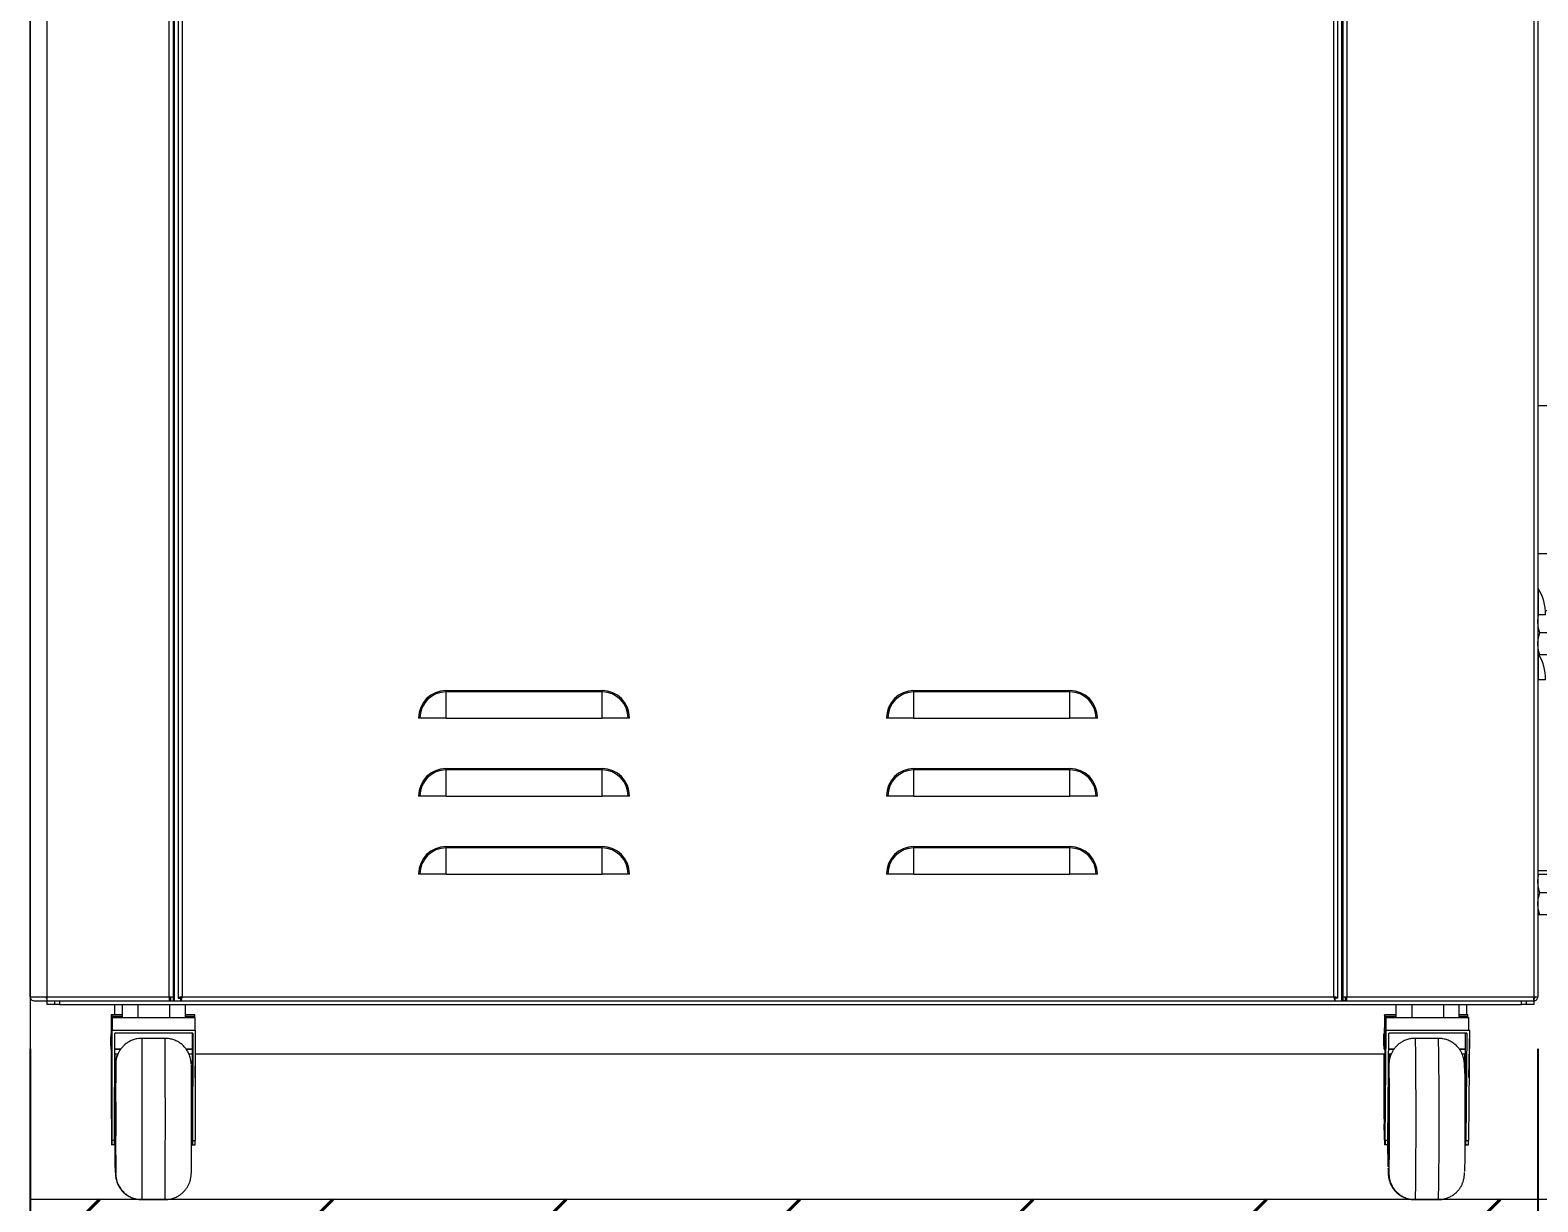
# Model space of a CAD drawing. Header units: millimetres. Extents: x 0 to 5860, y 0 to 4120.
# Drawn here: x 3616 to 4196, y 1397 to 1847 of the extents above; entities that cross this region are included whole.
import ezdxf

# ---------------------------------------------------------------- set-up
doc = ezdxf.new("R2010")
doc.units = ezdxf.units.MM
doc.layers.get('0').update_dxf_attribs({"lineweight": 15})
for name, color, linetype, lineweight in [('D', 3, 'Continuous', 13), ('P', 2, 'Continuous', 40), ('S', 4, 'Continuous', 15)]:
    doc.layers.add(name, color=color, linetype=linetype, lineweight=lineweight)
doc.styles.add('STU25', font='isocp2.shx')
doc.dimstyles.new('STU25', dxfattribs={"dimscale": 20, "dimtxt": 2.5, "dimasz": 2, "dimexe": 0.6, "dimexo": 1, "dimgap": 1, "dimtad": 1, "dimdsep": 46, "dimtxsty": 'STU25', "dimcen": 2, "dimazin": 2, "dimtfac": 1, "dimtmove": 0, "dimatfit": 3, "dimfxl": 0, "dimtolj": 1, "dimtzin": 0, "dimarcsym": 0})

# ---------------------------------------------------------------- blocks, each defined once
blk = doc.blocks.new('*D18')
at = {"layer": 'D', "color": 0, "lineweight": -2}
for p, q in [((4195.82, 1455.4), (4195.82, 1115.2)), ((4395.82, 1455.4), (4395.82, 1115.2)), ((4235.82, 1127.2), (4355.82, 1127.2)), ((4395.82, 1127.2), (4675.86, 1127.2))]:
    blk.add_line(p, q, dxfattribs=at)
at = {"layer": 'D', "color": 0}
for points in [[(4235.82, 1133.87), (4235.82, 1120.54), (4195.82, 1127.2)], [(4355.82, 1133.87), (4355.82, 1120.54), (4395.82, 1127.2)]]:
    blk.add_solid(points, dxfattribs=at)
at = {"layer": 'Defpoints', "color": 0}
for p in [(4195.82, 1475.4), (4395.82, 1475.4), (4395.82, 1127.2)]:
    blk.add_point(p, dxfattribs=at)
at = {"layer": 'D', "color": 0, "insert": (4555.84, 1172.21), "char_height": 50, "attachment_point": 5, "style": 'STU25'}
blk.add_mtext('\\A1;Min.200', dxfattribs=at)
blk = doc.blocks.new('dadq')
at = {"color": 7, "linetype": 'Continuous', "lineweight": 15}
for p, q in [((4201.83, 1632.44), (4201.83, 1622.38)), ((4201.83, 1622.38), (4201.68, 1622.38)), ((4204.68, 1622.38), (4201.83, 1622.38)), ((4206.93, 1623.88), (4204.63, 1623.88)), ((4210.68, 1623.88), (4207.68, 1623.88)), ((4207.68, 1619.63), (4207.68, 1623.88)), ((4207.68, 1611.13), (4207.68, 1619.63)), ((4210.68, 1606.88), (4210.68, 1623.88)), ((4214.68, 1622.88), (4210.68, 1623.88)), ((4214.68, 1606.88), (4214.68, 1623.88)), ((4215.68, 1623.88), (4214.68, 1623.88)), ((4215.68, 1606.88), (4215.68, 1623.88)), ((4219.68, 1622.88), (4215.68, 1623.88)), ((4219.68, 1606.88), (4219.68, 1623.88)), ((4220.68, 1623.88), (4219.68, 1623.88)), ((4220.68, 1606.88), (4220.68, 1623.88)), ((4224.68, 1622.88), (4220.68, 1623.88)), ((4224.68, 1606.88), (4224.68, 1623.88)), ((4225.68, 1623.88), (4224.68, 1623.88)), ((4225.68, 1606.88), (4225.68, 1623.88)), ((4228.93, 1623.07), (4225.68, 1623.88)), ((4229.68, 1622.1), (4229.68, 1608.66)), ((4206.93, 1615.38), (4202.44, 1615.38)), ((4201.83, 1607.44), (4201.83, 1597.38)), ((4206.93, 1606.88), (4202.44, 1606.88)), ((4207.68, 1606.88), (4207.68, 1611.13)), ((4207.68, 1606.88), (4210.68, 1606.88)), ((4210.68, 1606.88), (4214.68, 1607.88)), ((4214.68, 1606.88), (4215.68, 1606.88)), ((4215.68, 1606.88), (4219.68, 1607.88)), ((4219.68, 1606.88), (4220.68, 1606.88)), ((4220.68, 1606.88), (4224.68, 1607.88)), ((4224.68, 1606.88), (4225.68, 1606.88)), ((4225.68, 1606.88), (4228.93, 1607.69)), ((4201.83, 1597.38), (4201.68, 1597.38)), ((4204.68, 1597.38), (4201.83, 1597.38))]:
    blk.add_line(p, q, dxfattribs=at)
at = {"color": 8, "linetype": 'Continuous', "lineweight": 15}
blk.add_line((4228.93, 1607.69), (4228.93, 1623.07), dxfattribs=at)
at = {"color": 7, "linetype": 'Continuous', "lineweight": 15}
for centre, radius, start, end in [((4202.68, 1632.96), 1, 180, 211.78871), ((4185.68, 1622.43), 19, 359.84078, 31.78871), ((4228.68, 1622.1), 1, 0, 75.96376), ((4202.68, 1607.96), 1, 180, 211.78871), ((4185.68, 1597.43), 19, 359.84078, 31.78871), ((4228.68, 1608.66), 1, 284.03624, 0)]:
    blk.add_arc(centre, radius, start, end, dxfattribs=at)
for points, knots in [([(4201.68, 1619.63), (4201.69, 1619.73), (4201.69, 1620.49), (4201.77, 1621.42), (4202, 1622.22), (4202.04, 1622.38)], [0, 0, 0, 0, 0.109021, 0.825649, 1, 1, 1, 1]), ([(4202.44, 1615.38), (4202.23, 1616.07), (4201.8, 1617.46), (4201.72, 1618.9), (4201.68, 1619.63)], [0, 0, 0, 0, 0.495459, 1, 1, 1, 1]), ([(4206.93, 1623.88), (4207.14, 1623.19), (4207.57, 1621.8), (4207.64, 1620.35), (4207.68, 1619.63)], [0, 0, 0, 0, 0.495459, 1, 1, 1, 1]), ([(4207.68, 1623.88), (4207.67, 1623.88), (4207.63, 1623.88), (4207.22, 1623.88), (4206.93, 1623.88)], [0, 0, 0, 0, 0.268641, 1, 1, 1, 1]), ([(4207.68, 1619.63), (4207.68, 1619.53), (4207.68, 1618.76), (4207.51, 1617.33), (4207.12, 1616.03), (4206.93, 1615.38)], [0, 0, 0, 0, 0.070086, 0.530783, 1, 1, 1, 1]), ([(4201.68, 1611.13), (4201.69, 1611.23), (4201.69, 1611.99), (4201.86, 1613.43), (4202.25, 1614.73), (4202.44, 1615.38)], [0, 0, 0, 0, 0.070085, 0.530781, 1, 1, 1, 1]), ([(4206.93, 1615.38), (4207.14, 1614.69), (4207.57, 1613.3), (4207.64, 1611.85), (4207.68, 1611.13)], [0, 0, 0, 0, 0.495459, 1, 1, 1, 1]), ([(4202.44, 1606.88), (4202.23, 1607.57), (4201.8, 1608.96), (4201.72, 1610.4), (4201.68, 1611.13)], [0, 0, 0, 0, 0.49546, 1, 1, 1, 1]), ([(4207.68, 1611.13), (4207.68, 1611.03), (4207.68, 1610.26), (4207.51, 1608.83), (4207.12, 1607.53), (4206.93, 1606.88)], [0, 0, 0, 0, 0.0700859, 0.5307833, 1, 1, 1, 1]), ([(4206.93, 1606.88), (4207.22, 1606.88), (4207.63, 1606.88), (4207.67, 1606.88), (4207.68, 1606.88)], [0, 0, 0, 0, 0.731359, 1, 1, 1, 1])]:
    blk.add_open_spline(points, degree=3, knots=knots, dxfattribs=at)
blk = doc.blocks.new('adaw')
at = {"color": 7, "linetype": 'Continuous', "lineweight": 15}
for p, q in [((4291.14, 1564.16), (4285.9, 1564.16)), ((4286.05, 1562.66), (4285.9, 1562.66)), ((4291.57, 1562.66), (4286.05, 1562.66)), ((4291.9, 1559.91), (4291.9, 1564.16)), ((4294.9, 1564.16), (4291.9, 1564.16)), ((4294.9, 1547.16), (4294.9, 1564.16)), ((4298.9, 1563.16), (4294.9, 1564.16)), ((4298.9, 1547.16), (4298.9, 1564.16)), ((4299.9, 1564.16), (4298.9, 1564.16)), ((4299.9, 1547.16), (4299.9, 1564.16)), ((4303.9, 1563.16), (4299.9, 1564.16)), ((4303.9, 1547.16), (4303.9, 1564.16)), ((4304.9, 1564.16), (4303.9, 1564.16)), ((4304.9, 1547.16), (4304.9, 1564.16)), ((4308.9, 1563.16), (4304.9, 1564.16)), ((4308.9, 1547.16), (4308.9, 1564.16)), ((4309.9, 1564.16), (4308.9, 1564.16)), ((4309.9, 1547.16), (4309.9, 1564.16)), ((4313.14, 1563.35), (4309.9, 1564.16)), ((4313.9, 1562.38), (4313.9, 1548.94)), ((4291.14, 1555.66), (4286.66, 1555.66)), ((4291.9, 1551.41), (4291.9, 1559.91)), ((4291.9, 1547.16), (4291.9, 1551.41)), ((4291.14, 1547.16), (4285.9, 1547.16)), ((4291.9, 1547.16), (4294.9, 1547.16)), ((4294.9, 1547.16), (4298.9, 1548.16)), ((4298.9, 1547.16), (4299.9, 1547.16)), ((4299.9, 1547.16), (4303.9, 1548.16)), ((4303.9, 1547.16), (4304.9, 1547.16)), ((4304.9, 1547.16), (4308.9, 1548.16)), ((4308.9, 1547.16), (4309.9, 1547.16)), ((4309.9, 1547.16), (4313.14, 1547.97))]:
    blk.add_line(p, q, dxfattribs=at)
at = {"color": 8, "linetype": 'Continuous', "lineweight": 15}
blk.add_line((4313.14, 1547.97), (4313.14, 1563.35), dxfattribs=at)
at = {"color": 7, "linetype": 'Continuous', "lineweight": 15}
for centre, start, end in [((4312.9, 1562.38), 0, 75.96376), ((4312.9, 1548.94), 284.03624, 0), ((4286.9, 1548.24), 180, 211.78871)]:
    blk.add_arc(centre, 1, start, end, dxfattribs=at)
for points, knots in [([(4285.9, 1559.91), (4285.9, 1560.01), (4285.91, 1560.77), (4285.99, 1561.7), (4286.21, 1562.5), (4286.26, 1562.66)], [0, 0, 0, 0, 0.109021, 0.825649, 1, 1, 1, 1]), ([(4291.9, 1564.16), (4291.89, 1564.16), (4291.85, 1564.16), (4291.44, 1564.16), (4291.14, 1564.16)], [0, 0, 0, 0, 0.268641, 1, 1, 1, 1]), ([(4291.14, 1564.16), (4291.35, 1563.47), (4291.78, 1562.08), (4291.86, 1560.64), (4291.9, 1559.91)], [0, 0, 0, 0, 0.495459, 1, 1, 1, 1]), ([(4286.66, 1555.66), (4286.45, 1556.35), (4286.02, 1557.74), (4285.94, 1559.18), (4285.9, 1559.91)], [0, 0, 0, 0, 0.495459, 1, 1, 1, 1]), ([(4285.9, 1551.41), (4285.9, 1551.51), (4285.91, 1552.27), (4286.07, 1553.71), (4286.46, 1555.01), (4286.66, 1555.66)], [0, 0, 0, 0, 0.070085, 0.530781, 1, 1, 1, 1]), ([(4291.9, 1559.91), (4291.9, 1559.81), (4291.89, 1559.05), (4291.73, 1557.61), (4291.34, 1556.31), (4291.14, 1555.66)], [0, 0, 0, 0, 0.070086, 0.530783, 1, 1, 1, 1]), ([(4291.14, 1555.66), (4291.35, 1554.97), (4291.78, 1553.58), (4291.86, 1552.14), (4291.9, 1551.41)], [0, 0, 0, 0, 0.495459, 1, 1, 1, 1]), ([(4286.66, 1547.16), (4286.45, 1547.85), (4286.02, 1549.24), (4285.94, 1550.68), (4285.9, 1551.41)], [0, 0, 0, 0, 0.49546, 1, 1, 1, 1]), ([(4291.9, 1551.41), (4291.9, 1551.31), (4291.89, 1550.55), (4291.73, 1549.11), (4291.34, 1547.81), (4291.14, 1547.16)], [0, 0, 0, 0, 0.0700859, 0.5307833, 1, 1, 1, 1]), ([(4291.14, 1547.16), (4291.44, 1547.16), (4291.85, 1547.16), (4291.89, 1547.16), (4291.9, 1547.16)], [0, 0, 0, 0, 0.731359, 1, 1, 1, 1])]:
    blk.add_open_spline(points, degree=3, knots=knots, dxfattribs=at)
blk = doc.blocks.new('*D26')
at = {"layer": 'D', "color": 0, "lineweight": -2}
for p, q in [((3615.82, 1455.4), (3615.82, 1115.2)), ((4195.82, 1455.4), (4195.82, 1115.2)), ((4155.82, 1127.2), (3655.82, 1127.2))]:
    blk.add_line(p, q, dxfattribs=at)
at = {"layer": 'D', "color": 0}
for points in [[(3655.82, 1133.87), (3655.82, 1120.54), (3615.82, 1127.2)], [(4155.82, 1133.87), (4155.82, 1120.54), (4195.82, 1127.2)]]:
    blk.add_solid(points, dxfattribs=at)
at = {"layer": 'Defpoints', "color": 0}
for p in [(3615.82, 1475.4), (4195.82, 1475.4), (3615.82, 1127.2)]:
    blk.add_point(p, dxfattribs=at)
at = {"layer": 'D', "color": 0, "insert": (3905.82, 1172.2), "char_height": 50, "attachment_point": 5, "style": 'STU25'}
blk.add_mtext('\\A1;580', dxfattribs=at)

msp = doc.modelspace()

# ---------------------------------------------------------------- hatches: boundary and pattern name
at = {"layer": 'P'}
h = msp.add_hatch(dxfattribs=at)
h.set_pattern_fill('ANSI31', color=256, scale=20, style=0)
h.paths.add_polyline_path([(4445.82, 3081.904), (3615.82, 3081.904), (3615.82, 3031.904), (4395.82, 3031.904), (4395.82, 1397.404), (3615.82, 1397.404), (3615.82, 1347.404), (4445.82, 1347.404)])

# ---------------------------------------------------------------- linework, layer by layer
at = {"color": 7, "linetype": 'Continuous', "lineweight": 15}
for p, q in [((3615.82, 1475.404), (3615.82, 2256.404)), ((3622.32, 1475.404), (3622.32, 2256.404)), ((3669.32, 1475.404), (3669.32, 2256.404)), ((3670.82, 2256.404), (3670.82, 1475.404)), ((3672.82, 2256.897), (3672.82, 1474.911)), ((3674.32, 2256.404), (3674.32, 1475.404)), ((4117.32, 1475.404), (4117.32, 2256.404)), ((4118.82, 1474.911), (4118.82, 2256.897)), ((4120.82, 2256.404), (4120.82, 1475.404)), ((4122.32, 2256.404), (4122.32, 1475.404)), ((4194.32, 2256.404), (4194.32, 1475.404)), ((4195.82, 2256.404), (4195.82, 1475.404)), ((3671.32, 1473.904), (3671.32, 2242.904)), ((4120.32, 2242.904), (4120.32, 1473.904)), ((4195.82, 1702.904), (4199.52, 1702.904)), ((4195.82, 1645.904), (4199.52, 1645.904)), ((3775.82, 1593.197), (3835.82, 1593.197)), ((3775.82, 1592.67), (3775.82, 1593.197)), ((3835.82, 1592.67), (3775.82, 1592.67)), ((3775.82, 1582.608), (3775.82, 1592.67)), ((3835.82, 1592.67), (3835.82, 1593.197)), ((3835.82, 1582.61), (3835.82, 1592.67)), ((3955.82, 1593.197), (4015.82, 1593.197)), ((3955.82, 1592.67), (3955.82, 1593.197)), ((4015.82, 1592.67), (3955.82, 1592.67)), ((3955.82, 1582.608), (3955.82, 1592.67)), ((4015.82, 1592.67), (4015.82, 1593.197)), ((4015.82, 1582.61), (4015.82, 1592.67)), ((3765.761, 1582.611), (3765.235, 1582.611)), ((3775.82, 1582.611), (3765.761, 1582.611)), ((3775.82, 1582.608), (3835.82, 1582.608)), ((3845.879, 1582.611), (3835.82, 1582.611)), ((3846.406, 1582.611), (3845.879, 1582.611)), ((3945.761, 1582.611), (3945.235, 1582.611)), ((3955.82, 1582.611), (3945.761, 1582.611)), ((3955.82, 1582.608), (4015.82, 1582.608)), ((4025.879, 1582.611), (4015.82, 1582.611)), ((4026.406, 1582.611), (4025.879, 1582.611)), ((3775.82, 1563.197), (3835.82, 1563.197)), ((3775.82, 1562.67), (3775.82, 1563.197)), ((3835.82, 1562.67), (3775.82, 1562.67)), ((3775.82, 1552.608), (3775.82, 1562.67)), ((3835.82, 1562.67), (3835.82, 1563.197)), ((3835.82, 1552.61), (3835.82, 1562.67)), ((3955.82, 1563.197), (4015.82, 1563.197)), ((3955.82, 1562.67), (3955.82, 1563.197)), ((4015.82, 1562.67), (3955.82, 1562.67)), ((3955.82, 1552.608), (3955.82, 1562.67)), ((4015.82, 1562.67), (4015.82, 1563.197)), ((4015.82, 1552.61), (4015.82, 1562.67)), ((3765.761, 1552.611), (3765.235, 1552.611)), ((3775.82, 1552.611), (3765.761, 1552.611)), ((3775.82, 1552.608), (3835.82, 1552.608)), ((3845.879, 1552.611), (3835.82, 1552.611)), ((3846.406, 1552.611), (3845.879, 1552.611)), ((3945.761, 1552.611), (3945.235, 1552.611)), ((3955.82, 1552.611), (3945.761, 1552.611)), ((3955.82, 1552.608), (4015.82, 1552.608)), ((4025.879, 1552.611), (4015.82, 1552.611)), ((4026.406, 1552.611), (4025.879, 1552.611)), ((3775.82, 1533.197), (3835.82, 1533.197)), ((3775.82, 1532.67), (3775.82, 1533.197)), ((3835.82, 1532.67), (3775.82, 1532.67)), ((3775.82, 1522.608), (3775.82, 1532.67)), ((3835.82, 1532.67), (3835.82, 1533.197)), ((3835.82, 1522.61), (3835.82, 1532.67)), ((3955.82, 1533.197), (4015.82, 1533.197)), ((3955.82, 1532.67), (3955.82, 1533.197)), ((4015.82, 1532.67), (3955.82, 1532.67)), ((3955.82, 1522.608), (3955.82, 1532.67)), ((4015.82, 1532.67), (4015.82, 1533.197)), ((4015.82, 1522.61), (4015.82, 1532.67)), ((3765.761, 1522.611), (3765.235, 1522.611)), ((3775.82, 1522.611), (3765.761, 1522.611)), ((3775.82, 1522.608), (3835.82, 1522.608)), ((3845.879, 1522.611), (3835.82, 1522.611)), ((3846.406, 1522.611), (3845.879, 1522.611)), ((3945.761, 1522.611), (3945.235, 1522.611)), ((3955.82, 1522.611), (3945.761, 1522.611)), ((3955.82, 1522.608), (4015.82, 1522.608)), ((4025.879, 1522.611), (4015.82, 1522.611)), ((4026.406, 1522.611), (4025.879, 1522.611)), ((3615.82, 1475.404), (3622.32, 1475.404)), ((3617.32, 1473.904), (3669.32, 1473.904)), ((3622.32, 1475.404), (3669.32, 1475.404)), ((3622.32, 1473.904), (3622.32, 1474.904)), ((3622.32, 1473.904), (3622.327, 1473.904)), ((3622.32, 1472.404), (3622.32, 1473.904)), ((3625.156, 1473.904), (3625.156, 1472.404)), ((3627.156, 1473.904), (4189.485, 1473.904)), ((3627.156, 1473.904), (3627.156, 1472.404)), ((3669.32, 1475.404), (3670.82, 1475.404)), ((3669.32, 1475.404), (3669.32, 1473.904)), ((3669.82, 1475.404), (3669.82, 1473.904)), ((3669.82, 1473.904), (3670.82, 1473.904)), ((3670.82, 1475.404), (3670.82, 1473.904)), ((3672.82, 1474.911), (3673.82, 1474.911)), ((3673.827, 1473.904), (3673.827, 1474.904)), ((3673.827, 1473.904), (4117.813, 1473.904)), ((3674.32, 1475.404), (4117.32, 1475.404)), ((4117.813, 1473.904), (4117.813, 1474.904)), ((4118.82, 1474.911), (4117.82, 1474.911)), ((4120.82, 1475.404), (4122.32, 1475.404)), ((4120.82, 1475.404), (4120.82, 1473.904)), ((4121.82, 1473.904), (4120.82, 1473.904)), ((4121.82, 1473.904), (4121.82, 1475.404)), ((4122.32, 1475.404), (4194.32, 1475.404)), ((4122.32, 1473.904), (4122.32, 1475.404)), ((4122.32, 1473.904), (4194.313, 1473.904)), ((4189.485, 1472.404), (4189.485, 1473.904)), ((4191.485, 1472.404), (4191.485, 1473.904)), ((4194.313, 1473.904), (4194.32, 1473.904)), ((4194.32, 1475.404), (4195.82, 1475.404)), ((4194.534, 1474.957), (4194.32, 1474.911)), ((4194.32, 1473.904), (4194.32, 1474.904)), ((4194.32, 1473.904), (4194.32, 1472.404)), ((3625.156, 1472.404), (3622.32, 1472.404)), ((3627.156, 1472.404), (3625.156, 1472.404)), ((3627.156, 1472.404), (4189.485, 1472.404)), ((3647.035, 1468.397), (3646.934, 1461.181)), ((3647.209, 1468.487), (3647.037, 1468.487)), ((3647.208, 1468.397), (3647.155, 1458.689)), ((3651.196, 1468.487), (3647.209, 1468.487)), ((3647.213, 1467.206), (3647.212, 1467.937)), ((3647.32, 1467.404), (3647.32, 1462.404)), ((3647.32, 1467.404), (3679.32, 1467.404)), ((3648.32, 1472.404), (3648.32, 1468.487)), ((3651.196, 1472.404), (3651.196, 1467.404)), ((3657.283, 1472.404), (3657.283, 1467.404)), ((3669.407, 1472.404), (3669.407, 1467.404)), ((3675.445, 1472.404), (3675.445, 1467.404)), ((3679.209, 1468.487), (3675.445, 1468.487)), ((3679.212, 1467.404), (3679.212, 1467.937)), ((3679.32, 1462.404), (3679.32, 1467.404)), ((4136.884, 1468.397), (4136.676, 1458.689)), ((4141.196, 1468.487), (4136.888, 1468.487)), ((4136.901, 1467.206), (4136.897, 1467.937)), ((4137.32, 1467.404), (4169.32, 1467.404)), ((4137.32, 1467.404), (4137.32, 1462.404)), ((4141.196, 1472.404), (4141.196, 1467.404)), ((4147.355, 1472.404), (4147.355, 1467.404)), ((4159.479, 1472.404), (4159.479, 1467.404)), ((4165.444, 1472.404), (4165.444, 1467.404)), ((4168.887, 1468.487), (4165.444, 1468.487)), ((4168.32, 1472.404), (4168.32, 1468.487)), ((4168.899, 1467.404), (4168.896, 1467.937)), ((4169.32, 1462.404), (4169.32, 1467.404)), ((4191.485, 1472.404), (4189.485, 1472.404)), ((4194.32, 1472.404), (4191.485, 1472.404)), ((3647.155, 1455.366), (3647.211, 1465.631)), ((3647.229, 1462.404), (3647.229, 1428.404)), ((3647.32, 1462.404), (3647.229, 1462.404)), ((3647.271, 1420.111), (3647.358, 1462.404)), ((3647.358, 1462.404), (3647.32, 1462.404)), ((3663.358, 1462.404), (3647.358, 1462.404)), ((3679.358, 1462.404), (3663.358, 1462.404)), ((3679.358, 1462.404), (3679.271, 1420.111)), ((4136.676, 1455.366), (4136.896, 1465.631)), ((4136.963, 1462.404), (4136.963, 1428.404)), ((4137.321, 1462.404), (4136.963, 1462.404)), ((4137.128, 1420.111), (4137.468, 1462.404)), ((4137.468, 1462.404), (4137.321, 1462.404)), ((4153.468, 1462.404), (4137.468, 1462.404)), ((4169.467, 1462.404), (4153.468, 1462.404)), ((4169.467, 1462.404), (4169.126, 1420.111)), ((4169.322, 1444.367), (4169.594, 1462.404)), ((4169.594, 1462.404), (4169.467, 1462.404)), ((3646.784, 1457.654), (3646.789, 1456.854)), ((3646.804, 1461.045), (3646.785, 1459.243)), ((3646.794, 1456.579), (3647.114, 1456.579)), ((3647.119, 1461.181), (3646.807, 1461.181)), ((3646.851, 1456.579), (3646.895, 1455.3)), ((3647.11, 1457.654), (3647.112, 1456.854)), ((3647.118, 1461.045), (3647.111, 1459.243)), ((3647.114, 1456.579), (3647.136, 1456.579)), ((3647.115, 1456.657), (3647.12, 1457.632)), ((3647.169, 1461.181), (3647.119, 1461.181)), ((3647.154, 1458.623), (3647.119, 1461.166)), ((3647.121, 1457.696), (3647.154, 1455.3)), ((3648.271, 1420.111), (3648.356, 1461.404)), ((3678.356, 1461.404), (3648.356, 1461.404)), ((3667.752, 1459.404), (3658.752, 1459.404)), ((3678.229, 1434.904), (3678.229, 1461.404)), ((3678.356, 1461.404), (3678.271, 1420.111)), ((4136.502, 1457.654), (4136.509, 1456.854)), ((4136.532, 1461.045), (4136.503, 1459.243)), ((4136.516, 1456.579), (4136.604, 1456.579)), ((4136.519, 1456.657), (4136.541, 1457.632)), ((4136.73, 1461.181), (4136.536, 1461.181)), ((4136.671, 1458.623), (4136.538, 1461.166)), ((4136.546, 1457.696), (4136.671, 1455.3)), ((4138.127, 1420.111), (4138.46, 1461.404)), ((4168.459, 1461.404), (4138.46, 1461.404)), ((4157.555, 1459.404), (4148.555, 1459.404)), ((4167.962, 1434.904), (4167.962, 1461.404)), ((4168.459, 1461.404), (4168.126, 1420.111)), ((3646.896, 1455.285), (3647.154, 1455.285)), ((3647.087, 1428.404), (3647.087, 1455.285)), ((3647.154, 1455.285), (3647.229, 1455.285)), ((3648.369, 1453.404), (3648.32, 1444.053)), ((3648.34, 1453.404), (3649.591, 1453.404)), ((3648.343, 1455.285), (3650.676, 1455.285)), ((3675.824, 1455.285), (3678.229, 1455.285)), ((3676.889, 1453.404), (3678.229, 1453.404)), ((3678.086, 1453.404), (3678.086, 1434.904)), ((3679.32, 1444.202), (3679.369, 1453.404)), ((3679.339, 1453.404), (4136.963, 1453.404)), ((4136.653, 1428.404), (4136.653, 1453.404)), ((4136.673, 1455.285), (4136.963, 1455.285)), ((4138.396, 1453.404), (4139.391, 1453.404)), ((4138.411, 1455.285), (4140.478, 1455.285)), ((4138.463, 1453.404), (4138.425, 1450.938)), ((4165.624, 1455.285), (4167.962, 1455.285)), ((4166.703, 1453.404), (4167.962, 1453.404)), ((4167.648, 1453.404), (4167.648, 1446.752)), ((3648.752, 1434.904), (3648.301, 1434.904)), ((3678.252, 1434.904), (3677.799, 1434.904)), ((4138.555, 1434.904), (4138.247, 1434.904)), ((4168.054, 1434.904), (4167.738, 1434.904)), ((3648.274, 1421.904), (3648.752, 1421.904)), ((3677.799, 1421.904), (3678.252, 1421.904)), ((4138.142, 1421.904), (4138.555, 1421.904)), ((4167.738, 1421.904), (4168.054, 1421.904)), ((3647.252, 1418.404), (3647.147, 1418.404)), ((3647.252, 1418.404), (3647.262, 1418.404)), ((3648.262, 1418.404), (3647.262, 1418.404)), ((3648.271, 1420.111), (3647.271, 1420.111)), ((3678.147, 1418.404), (3678.252, 1418.404)), ((3678.262, 1418.404), (3678.252, 1418.404)), ((3678.262, 1418.404), (3679.262, 1418.404)), ((3678.271, 1420.111), (3679.271, 1420.111)), ((4137.055, 1418.404), (4136.826, 1418.404)), ((4137.056, 1418.404), (4137.093, 1418.404)), ((4138.093, 1418.404), (4137.093, 1418.404)), ((4138.127, 1420.111), (4137.128, 1420.111)), ((4167.822, 1418.404), (4168.053, 1418.404)), ((4168.092, 1418.404), (4168.055, 1418.404)), ((4168.092, 1418.404), (4169.092, 1418.404)), ((4168.126, 1420.111), (4169.126, 1420.111)), ((3658.647, 1397.404), (3658.752, 1397.404)), ((3658.752, 1397.404), (3667.752, 1397.404)), ((4148.323, 1397.404), (4148.555, 1397.404)), ((4148.555, 1397.404), (4157.555, 1397.404))]:
    msp.add_line(p, q, dxfattribs=at)
at = {"color": 8, "linetype": 'Continuous', "lineweight": 15}
for p, q in [((3669.32, 1474.404), (3669.82, 1474.404)), ((4121.82, 1474.404), (4122.32, 1474.404)), ((3647.208, 1468.397), (3647.035, 1468.397)), ((3647.212, 1467.937), (3651.196, 1467.937)), ((3675.445, 1467.937), (3679.212, 1467.937)), ((4136.897, 1467.937), (4141.196, 1467.937)), ((4165.444, 1467.937), (4168.896, 1467.937)), ((3647.211, 1465.631), (3647.32, 1465.631)), ((3647.213, 1467.206), (3647.32, 1467.206)), ((4136.896, 1465.631), (4137.32, 1465.631)), ((4136.901, 1467.206), (4137.32, 1467.206)), ((3647.11, 1457.654), (3646.784, 1457.654)), ((3647.111, 1459.243), (3646.785, 1459.243)), ((3647.112, 1456.854), (3646.789, 1456.854)), ((3647.118, 1461.045), (3646.804, 1461.045)), ((3647.115, 1456.657), (3647.135, 1456.657)), ((3647.119, 1461.166), (3647.169, 1461.166)), ((3647.12, 1457.632), (3647.122, 1457.632)), ((3647.154, 1458.623), (3647.154, 1458.623)), ((4136.519, 1456.657), (4136.6, 1456.657)), ((4136.538, 1461.166), (4136.729, 1461.166)), ((4136.541, 1457.632), (4136.549, 1457.632)), ((4136.671, 1458.623), (4136.674, 1458.623)), ((3647.154, 1455.3), (3646.895, 1455.3)), ((3647.155, 1455.366), (3647.229, 1455.366)), ((3648.344, 1455.366), (3650.729, 1455.366)), ((3675.758, 1455.366), (3678.229, 1455.366)), ((4136.676, 1455.366), (4136.963, 1455.366)), ((4138.411, 1455.366), (4140.531, 1455.366)), ((4165.559, 1455.366), (4167.962, 1455.366)), ((3647.229, 1428.404), (3647.087, 1428.404)), ((4136.963, 1428.404), (4136.653, 1428.404))]:
    msp.add_line(p, q, dxfattribs=at)
at = {"color": 7, "linetype": 'Continuous', "lineweight": 15, "flags": 128}
for points in [[(3647.212, 1467.937), (3647.211, 1468.1), (3647.211, 1468.24), (3647.211, 1468.351), (3647.21, 1468.431), (3647.21, 1468.476), (3647.209, 1468.486), (3647.209, 1468.459), (3647.208, 1468.397)], [(4136.897, 1467.937), (4136.896, 1468.1), (4136.895, 1468.24), (4136.893, 1468.351), (4136.892, 1468.431), (4136.89, 1468.476), (4136.888, 1468.486), (4136.886, 1468.459), (4136.884, 1468.397)], [(3647.112, 1456.854), (3647.112, 1456.762), (3647.113, 1456.688), (3647.113, 1456.632), (3647.113, 1456.595), (3647.114, 1456.58), (3647.114, 1456.585), (3647.114, 1456.611), (3647.115, 1456.657)], [(3647.119, 1461.166), (3647.119, 1461.178), (3647.119, 1461.181), (3647.119, 1461.177), (3647.119, 1461.166), (3647.118, 1461.147), (3647.118, 1461.12), (3647.118, 1461.086), (3647.118, 1461.045)], [(3647.12, 1457.632), (3647.12, 1457.658), (3647.12, 1457.678), (3647.121, 1457.694), (3647.121, 1457.705), (3647.121, 1457.71), (3647.121, 1457.71), (3647.121, 1457.706), (3647.121, 1457.696)], [(3647.155, 1458.689), (3647.155, 1458.663), (3647.155, 1458.642), (3647.154, 1458.626), (3647.154, 1458.615), (3647.154, 1458.609), (3647.154, 1458.609), (3647.154, 1458.614), (3647.154, 1458.623)], [(4136.509, 1456.854), (4136.51, 1456.762), (4136.512, 1456.688), (4136.513, 1456.632), (4136.514, 1456.595), (4136.515, 1456.58), (4136.517, 1456.585), (4136.518, 1456.611), (4136.519, 1456.657)], [(4136.538, 1461.166), (4136.537, 1461.178), (4136.536, 1461.181), (4136.536, 1461.177), (4136.535, 1461.166), (4136.534, 1461.147), (4136.533, 1461.12), (4136.533, 1461.086), (4136.532, 1461.045)], [(4136.541, 1457.632), (4136.541, 1457.658), (4136.542, 1457.678), (4136.542, 1457.694), (4136.543, 1457.705), (4136.544, 1457.71), (4136.544, 1457.71), (4136.545, 1457.706), (4136.546, 1457.696)], [(4136.676, 1458.689), (4136.676, 1458.663), (4136.675, 1458.642), (4136.674, 1458.626), (4136.674, 1458.615), (4136.673, 1458.609), (4136.672, 1458.609), (4136.672, 1458.614), (4136.671, 1458.623)], [(3647.154, 1455.3), (3647.154, 1455.29), (3647.154, 1455.286), (3647.154, 1455.286), (3647.154, 1455.292), (3647.154, 1455.303), (3647.155, 1455.319), (3647.155, 1455.34), (3647.155, 1455.366)], [(4136.671, 1455.3), (4136.672, 1455.29), (4136.672, 1455.286), (4136.673, 1455.286), (4136.674, 1455.292), (4136.674, 1455.303), (4136.675, 1455.319), (4136.676, 1455.34), (4136.676, 1455.366)], [(3648.526, 1434.904), (3648.53, 1436.44), (3648.537, 1438.904), (3648.546, 1441.188), (3648.557, 1443.253), (3648.57, 1445.064), (3648.583, 1446.59), (3648.598, 1447.805), (3648.614, 1448.688), (3648.615, 1448.743)], [(3648.746, 1449.226), (3648.746, 1449.224), (3648.739, 1448.688), (3648.733, 1447.805), (3648.727, 1446.59), (3648.722, 1445.064), (3648.717, 1443.253), (3648.713, 1441.188), (3648.709, 1438.904), (3648.706, 1436.44), (3648.705, 1434.904)], [(3648.802, 1428.404), (3648.801, 1431.145), (3648.8, 1433.839), (3648.798, 1436.44), (3648.795, 1438.904), (3648.792, 1441.188), (3648.787, 1443.253), (3648.782, 1445.064), (3648.777, 1446.59), (3648.771, 1447.805), (3648.765, 1448.688), (3648.759, 1449.224), (3648.755, 1449.369)], [(3677.758, 1449.252), (3677.759, 1449.224), (3677.765, 1448.688), (3677.771, 1447.805), (3677.777, 1446.59), (3677.782, 1445.064), (3677.787, 1443.253), (3677.791, 1441.188), (3677.795, 1438.904), (3677.798, 1436.44), (3677.8, 1433.839), (3677.801, 1431.145), (3677.802, 1428.404)], [(4138.477, 1447.617), (4138.459, 1446.59), (4138.438, 1445.064), (4138.419, 1443.253), (4138.402, 1441.188), (4138.388, 1438.904), (4138.377, 1436.44), (4138.372, 1434.904)], [(4138.749, 1428.404), (4138.747, 1431.145), (4138.742, 1433.839), (4138.734, 1436.44), (4138.723, 1438.904), (4138.709, 1441.188), (4138.692, 1443.253), (4138.673, 1445.064), (4138.652, 1446.59), (4138.629, 1447.805), (4138.605, 1448.688), (4138.59, 1449.07)], [(4167.63, 1447.737), (4167.651, 1446.59), (4167.672, 1445.064), (4167.691, 1443.253), (4167.707, 1441.188), (4167.721, 1438.904), (4167.733, 1436.44), (4167.741, 1433.839), (4167.746, 1431.145), (4167.747, 1428.404)], [(3648.752, 1434.904), (3648.755, 1434.805), (3648.758, 1434.372), (3648.761, 1433.618), (3648.764, 1432.582), (3648.766, 1431.321), (3648.767, 1429.903), (3648.768, 1428.404)], [(3678.252, 1434.904), (3678.253, 1434.893), (3678.257, 1434.631), (3678.26, 1434.033), (3678.263, 1433.132), (3678.265, 1431.976), (3678.267, 1430.627), (3678.267, 1429.158), (3678.267, 1427.649), (3678.267, 1426.181), (3678.265, 1424.832), (3678.263, 1423.676), (3678.26, 1422.775), (3678.257, 1422.177), (3678.253, 1421.915), (3678.252, 1421.904)], [(3647.229, 1428.404), (3647.229, 1426.445), (3647.23, 1424.562), (3647.233, 1422.828), (3647.236, 1421.31), (3647.239, 1420.067), (3647.243, 1419.147), (3647.248, 1418.585), (3647.252, 1418.404)], [(3648.768, 1428.404), (3648.767, 1426.905), (3648.766, 1425.487), (3648.764, 1424.226), (3648.761, 1423.19), (3648.758, 1422.435), (3648.755, 1422.003), (3648.752, 1421.904)], [(3648.755, 1407.427), (3648.759, 1407.583), (3648.765, 1408.119), (3648.771, 1409.002), (3648.777, 1410.217), (3648.782, 1411.743), (3648.787, 1413.555), (3648.792, 1415.62), (3648.795, 1417.904), (3648.798, 1420.367), (3648.8, 1422.969), (3648.801, 1425.663), (3648.802, 1428.404)], [(3677.802, 1428.404), (3677.801, 1425.663), (3677.8, 1422.969), (3677.798, 1420.367), (3677.795, 1417.904), (3677.791, 1415.62), (3677.787, 1413.555), (3677.782, 1411.743), (3677.777, 1410.217), (3677.771, 1409.002), (3677.765, 1408.119), (3677.759, 1407.583), (3677.759, 1407.581)], [(4138.599, 1407.95), (4138.605, 1408.119), (4138.629, 1409.002), (4138.652, 1410.217), (4138.673, 1411.743), (4138.692, 1413.555), (4138.709, 1415.62), (4138.723, 1417.904), (4138.734, 1420.367), (4138.742, 1422.969), (4138.747, 1425.663), (4138.749, 1428.404)], [(4167.747, 1428.404), (4167.746, 1425.663), (4167.741, 1422.969), (4167.733, 1420.367), (4167.721, 1417.904), (4167.707, 1415.62), (4167.691, 1413.555), (4167.672, 1411.743), (4167.651, 1410.217), (4167.628, 1409.002), (4167.606, 1408.166)], [(3648.62, 1407.876), (3648.614, 1408.119), (3648.598, 1409.002), (3648.583, 1410.217), (3648.57, 1411.743), (3648.557, 1413.555), (3648.546, 1415.62), (3648.537, 1417.904), (3648.53, 1420.367), (3648.526, 1421.904)], [(3648.705, 1421.904), (3648.706, 1420.367), (3648.709, 1417.904), (3648.713, 1415.62), (3648.717, 1413.555), (3648.722, 1411.743), (3648.727, 1410.217), (3648.733, 1409.002), (3648.739, 1408.119), (3648.746, 1407.583), (3648.749, 1407.444)], [(4138.372, 1421.904), (4138.377, 1420.367), (4138.388, 1417.904), (4138.402, 1415.62), (4138.419, 1413.555), (4138.438, 1411.743), (4138.459, 1410.217), (4138.481, 1409.002), (4138.499, 1408.325)]]:
    msp.add_lwpolyline(points, dxfattribs=at)
at = {"color": 8, "linetype": 'Continuous', "lineweight": 15, "flags": 128}
for points in [[(3658.752, 1459.404), (3658.758, 1459.305), (3658.766, 1458.867), (3658.773, 1458.084), (3658.781, 1456.965), (3658.788, 1455.521), (3658.794, 1453.771), (3658.8, 1451.734), (3658.806, 1449.431), (3658.811, 1446.891), (3658.815, 1444.141), (3658.819, 1441.213), (3658.822, 1438.14), (3658.824, 1434.957), (3658.825, 1431.699), (3658.825, 1428.404)], [(3667.825, 1428.404), (3667.825, 1431.699), (3667.824, 1434.957), (3667.822, 1438.14), (3667.819, 1441.213), (3667.815, 1444.141), (3667.811, 1446.891), (3667.806, 1449.431), (3667.8, 1451.734), (3667.794, 1453.771), (3667.788, 1455.521), (3667.781, 1456.965), (3667.773, 1458.084), (3667.766, 1458.867), (3667.758, 1459.305), (3667.752, 1459.404)], [(4148.555, 1459.404), (4148.578, 1459.305), (4148.608, 1458.867), (4148.637, 1458.084), (4148.666, 1456.965), (4148.693, 1455.521), (4148.719, 1453.771), (4148.743, 1451.734), (4148.765, 1449.431), (4148.784, 1446.891), (4148.801, 1444.141), (4148.815, 1441.213), (4148.826, 1438.14), (4148.834, 1434.957), (4148.839, 1431.699), (4148.84, 1428.404)], [(4157.84, 1428.404), (4157.838, 1431.699), (4157.833, 1434.957), (4157.825, 1438.14), (4157.814, 1441.213), (4157.8, 1444.141), (4157.784, 1446.891), (4157.764, 1449.431), (4157.742, 1451.734), (4157.719, 1453.771), (4157.693, 1455.521), (4157.665, 1456.965), (4157.637, 1458.084), (4157.607, 1458.867), (4157.577, 1459.305), (4157.555, 1459.404)], [(3648.755, 1449.369), (3648.752, 1449.404), (3648.746, 1449.226)], [(4138.59, 1449.07), (4138.581, 1449.224), (4138.555, 1449.404), (4138.53, 1449.224), (4138.505, 1448.688), (4138.481, 1447.805), (4138.477, 1447.617)], [(3658.825, 1428.404), (3658.825, 1425.109), (3658.824, 1421.851), (3658.822, 1418.667), (3658.819, 1415.594), (3658.815, 1412.666), (3658.811, 1409.916), (3658.806, 1407.376), (3658.8, 1405.074), (3658.794, 1403.036), (3658.788, 1401.286), (3658.781, 1399.843), (3658.773, 1398.724), (3658.766, 1397.941), (3658.758, 1397.503), (3658.752, 1397.404)], [(3667.752, 1397.404), (3667.758, 1397.503), (3667.766, 1397.941), (3667.773, 1398.724), (3667.781, 1399.843), (3667.788, 1401.286), (3667.794, 1403.036), (3667.8, 1405.074), (3667.806, 1407.376), (3667.811, 1409.916), (3667.815, 1412.666), (3667.819, 1415.594), (3667.822, 1418.667), (3667.824, 1421.851), (3667.825, 1425.109), (3667.825, 1428.404)], [(4148.84, 1428.404), (4148.839, 1425.109), (4148.834, 1421.851), (4148.826, 1418.667), (4148.815, 1415.594), (4148.801, 1412.666), (4148.784, 1409.916), (4148.765, 1407.376), (4148.743, 1405.074), (4148.719, 1403.036), (4148.693, 1401.286), (4148.666, 1399.843), (4148.637, 1398.724), (4148.608, 1397.941), (4148.578, 1397.503), (4148.555, 1397.404)], [(4157.555, 1397.404), (4157.577, 1397.503), (4157.607, 1397.941), (4157.637, 1398.724), (4157.665, 1399.843), (4157.693, 1401.286), (4157.719, 1403.036), (4157.742, 1405.074), (4157.764, 1407.376), (4157.784, 1409.916), (4157.8, 1412.666), (4157.814, 1415.594), (4157.825, 1418.667), (4157.833, 1421.851), (4157.838, 1425.109), (4157.84, 1428.404)], [(3648.749, 1407.444), (3648.752, 1407.404), (3648.755, 1407.427)], [(4138.499, 1408.325), (4138.505, 1408.119), (4138.53, 1407.583), (4138.555, 1407.404), (4138.581, 1407.583), (4138.599, 1407.95)]]:
    msp.add_lwpolyline(points, dxfattribs=at)
at = {"color": 7, "linetype": 'Continuous', "lineweight": 15}
for centre, radius, start, end in [((3775.82, 1582.611), 10.586, 90, 180), ((3775.82, 1582.611), 10.059, 90, 180), ((3835.82, 1582.611), 10.586, 360, 90), ((3835.82, 1582.611), 10.059, 360, 90), ((3955.82, 1582.611), 10.586, 90, 180), ((3955.82, 1582.611), 10.059, 90, 180), ((4015.82, 1582.611), 10.586, 360, 90), ((4015.82, 1582.611), 10.059, 360, 90), ((3775.82, 1552.611), 10.586, 90, 180), ((3775.82, 1552.611), 10.059, 90, 180), ((3835.82, 1552.611), 10.586, 360, 90), ((3835.82, 1552.611), 10.059, 360, 90), ((3955.82, 1552.611), 10.586, 90, 180), ((3955.82, 1552.611), 10.059, 90, 180), ((4015.82, 1552.611), 10.586, 360, 90), ((4015.82, 1552.611), 10.059, 360, 90), ((3775.82, 1522.611), 10.586, 90, 180), ((3775.82, 1522.611), 10.059, 90, 180), ((3835.82, 1522.611), 10.586, 360, 90), ((3835.82, 1522.611), 10.059, 360, 90), ((3955.82, 1522.611), 10.586, 90, 180), ((3955.82, 1522.611), 10.059, 90, 180), ((4015.82, 1522.611), 10.586, 360, 90), ((4015.82, 1522.611), 10.059, 360, 90), ((3647.769, 1468.42), 0.735, 174.81546, 181.828841), ((3636.246, 1468.035), 42.965, 359.86863, 0.601982), ((4157.866, 1468.035), 11.03, 359.488543, 2.345759), ((3331.336, 1466.665), 315.877, 359.81256, 0.098105), ((4055.864, 1466.665), 81.039, 359.269374, 0.382402), ((3770.845, 1458.361), 124.063, 179.592749, 180.32665), ((3652.595, 1456.804), 5.805, 179.506671, 182.221724), ((3649.196, 1461.06), 2.392, 177.094204, 180.349356), ((3963.623, 1458.361), 316.514, 179.840372, 180.128035), ((4217.7, 1458.361), 81.201, 179.377777, 180.499075), ((3646.957, 1455.297), 0.0623, 176.953756, 190.940712), ((3941.776, 1429.843), 196.845, 359.581207, 1.473334), ((3911.514, 1428.404), 256.623, 358.548598, 1.451402), ((4055.906, 1425.882), 408.827, 179.646598, 181.048097), ((4279.591, 1425.883), 142.96, 178.989587, 182.998732), ((4404.577, 1425.882), 267.626, 179.460163, 181.601225), ((3995.617, 1426.47), 143.011, 358.170486, 0.774974), ((3778.01, 1421.471), 99.911, 179.752053, 181.759351), ((3978.78, 1421.708), 300.546, 179.962617, 180.629826), ((4245.146, 1421.708), 77.162, 179.854785, 182.454268), ((3532.67, 1419.854), 114.601, 359.275155, 0.128492), ((3533.67, 1419.854), 114.601, 359.275155, 0.128492), ((3563.67, 1419.854), 114.601, 359.275155, 0.128492), ((3564.67, 1419.854), 114.601, 359.275155, 0.128492), ((4107.698, 1419.854), 29.431, 357.17592, 0.499791), ((4550.931, 1421.289), 412.934, 180.400295, 181.575345), ((4108.698, 1419.854), 29.431, 357.17592, 0.499791), ((4177.028, 1419.711), 9.299, 179.026661, 188.079641), ((4138.696, 1419.854), 29.431, 357.17592, 0.499791), ((4139.696, 1419.854), 29.431, 357.17592, 0.499791)]:
    msp.add_arc(centre, radius, start, end, dxfattribs=at)
for points in [[(3615.82, 1475.404), (3615.843, 1475.207), (3615.888, 1474.814), (3616.235, 1474.318), (3616.731, 1473.971), (3617.124, 1473.926), (3617.32, 1473.904)], [(3621.82, 1475.404), (3621.828, 1475.338), (3621.843, 1475.207), (3621.958, 1475.042), (3622.124, 1474.926), (3622.255, 1474.911), (3622.32, 1474.904)], [(3622.327, 1473.904), (3622.327, 1473.926), (3622.326, 1473.971), (3622.324, 1474.318), (3622.322, 1474.814), (3622.321, 1475.207), (3622.32, 1475.404)], [(3674.32, 1475.404), (3674.124, 1475.363), (3673.731, 1475.281), (3673.235, 1475.157), (3672.888, 1475.034), (3672.843, 1474.952), (3672.82, 1474.911)], [(3674.32, 1475.404), (3674.255, 1475.363), (3674.124, 1475.281), (3673.958, 1475.157), (3673.843, 1475.034), (3673.828, 1474.952), (3673.82, 1474.911)], [(3673.827, 1473.904), (3673.868, 1473.926), (3673.951, 1473.971), (3674.074, 1474.318), (3674.197, 1474.814), (3674.279, 1475.207), (3674.32, 1475.404)], [(3673.827, 1474.904), (3673.868, 1474.911), (3673.951, 1474.926), (3674.074, 1475.042), (3674.197, 1475.207), (3674.279, 1475.338), (3674.32, 1475.404)], [(4117.32, 1475.404), (4117.361, 1475.207), (4117.444, 1474.814), (4117.567, 1474.318), (4117.69, 1473.971), (4117.772, 1473.926), (4117.813, 1473.904)], [(4117.32, 1475.404), (4117.361, 1475.338), (4117.444, 1475.207), (4117.567, 1475.042), (4117.69, 1474.926), (4117.772, 1474.911), (4117.813, 1474.904)], [(4118.82, 1474.911), (4118.798, 1474.952), (4118.753, 1475.034), (4118.406, 1475.157), (4117.91, 1475.281), (4117.517, 1475.363), (4117.32, 1475.404)], [(4117.82, 1474.911), (4117.813, 1474.952), (4117.798, 1475.034), (4117.682, 1475.157), (4117.517, 1475.281), (4117.386, 1475.363), (4117.32, 1475.404)], [(4194.32, 1475.404), (4194.32, 1475.207), (4194.319, 1474.814), (4194.317, 1474.318), (4194.315, 1473.971), (4194.314, 1473.926), (4194.313, 1473.904)], [(4194.32, 1473.904), (4194.517, 1473.926), (4194.91, 1473.971), (4195.406, 1474.318), (4195.753, 1474.814), (4195.798, 1475.207), (4195.82, 1475.404)], [(4194.32, 1474.904), (4194.386, 1474.911), (4194.517, 1474.926), (4194.682, 1475.042), (4194.798, 1475.207), (4194.813, 1475.338), (4194.82, 1475.404)]]:
    msp.add_open_spline(points, degree=3, dxfattribs=at)
for points, knots in [([(3658.745, 1459.398), (3658.175, 1459.372), (3657.046, 1459.32), (3655.437, 1458.882), (3653.981, 1458.238), (3652.714, 1457.419), (3651.64, 1456.479), (3650.761, 1455.463), (3650.07, 1454.414), (3649.553, 1453.378), (3649.194, 1452.397), (3648.968, 1451.524), (3648.846, 1450.819), (3648.79, 1450.307), (3648.768, 1449.999), (3648.758, 1449.801), (3648.752, 1449.627), (3648.749, 1449.513), (3648.748, 1449.431), (3648.748, 1449.405)], [0, 0, 0, 0, 0.09885, 0.195895, 0.2876663, 0.3746743, 0.4570813, 0.5348053, 0.6075471, 0.6747763, 0.7356685, 0.7888835, 0.8316429, 0.8610383, 0.8826067, 0.9012559, 0.9285337, 0.9776182, 1, 1, 1, 1]), ([(3677.756, 1449.456), (3677.755, 1449.505), (3677.753, 1449.594), (3677.748, 1449.763), (3677.735, 1450.024), (3677.701, 1450.465), (3677.609, 1451.16), (3677.36, 1452.3), (3676.841, 1453.691), (3676.031, 1455.079), (3675.082, 1456.26), (3673.963, 1457.295), (3672.623, 1458.187), (3671.117, 1458.875), (3669.498, 1459.277), (3668.35, 1459.45), (3667.765, 1459.399), (3667.739, 1459.397)], [0, 0, 0, 0, 0.0452823, 0.0832753, 0.1098886, 0.1356426, 0.1753081, 0.2349153, 0.3417615, 0.4347895, 0.5166484, 0.6073594, 0.701905, 0.7987058, 0.8967454, 0.9954014, 1, 1, 1, 1]), ([(4148.548, 1459.397), (4147.982, 1459.371), (4146.857, 1459.322), (4145.251, 1458.886), (4143.793, 1458.244), (4142.524, 1457.425), (4141.449, 1456.486), (4140.569, 1455.47), (4139.877, 1454.424), (4139.362, 1453.395), (4139.01, 1452.443), (4138.792, 1451.627), (4138.67, 1450.98), (4138.604, 1450.492), (4138.567, 1450.114), (4138.542, 1449.76), (4138.518, 1449.276), (4138.498, 1448.694), (4138.485, 1448.061), (4138.479, 1447.804)], [0, 0, 0, 0, 0.07613264, 0.15144954, 0.22267609, 0.29021199, 0.35418577, 0.41453335, 0.47100651, 0.52310603, 0.56981066, 0.6091046, 0.64031319, 0.66816987, 0.69912958, 0.73854139, 0.79854759, 0.91827183, 1, 1, 1, 1]), ([(4167.627, 1447.96), (4167.627, 1447.967), (4167.619, 1448.393), (4167.599, 1449.022), (4167.579, 1449.616), (4167.535, 1450.194), (4167.491, 1450.618), (4167.405, 1451.193), (4167.24, 1451.957), (4166.948, 1452.898), (4166.476, 1453.982), (4165.802, 1455.117), (4164.901, 1456.244), (4163.775, 1457.288), (4162.437, 1458.181), (4160.932, 1458.871), (4159.314, 1459.275), (4158.161, 1459.449), (4157.572, 1459.399), (4157.542, 1459.396)], [0, 0, 0, 0, 0.0022811, 0.1256288, 0.2597892, 0.2982312, 0.330472, 0.3611292, 0.3969288, 0.4440216, 0.4978133, 0.5590358, 0.6241417, 0.6945315, 0.7679481, 0.843113, 0.9192413, 0.99585, 1, 1, 1, 1]), ([(3649.494, 1453.404), (3649.395, 1453.176), (3649.169, 1452.657), (3648.944, 1451.871), (3648.789, 1451.14), (3648.711, 1450.589), (3648.673, 1450.205), (3648.652, 1449.908), (3648.637, 1449.616), (3648.627, 1449.341), (3648.621, 1449.076), (3648.619, 1448.953)], [0, 0, 0, 0, 0.0983251, 0.2242787, 0.3253319, 0.4025075, 0.4730468, 0.5507291, 0.6634598, 0.8447562, 1, 1, 1, 1]), ([(4139.164, 1453.404), (4139.067, 1453.183), (4138.85, 1452.688), (4138.634, 1451.951), (4138.478, 1451.275), (4138.403, 1450.836), (4138.38, 1450.653), (4138.373, 1450.599)], [0, 0, 0, 0, 0.2081208, 0.4670547, 0.6900901, 0.9097468, 1, 1, 1, 1]), ([(4138.161, 1409.48), (4138.174, 1409.106), (4138.203, 1408.273), (4138.251, 1407.417), (4138.309, 1406.696), (4138.389, 1406.043), (4138.516, 1405.342), (4138.719, 1404.535), (4139.064, 1403.552), (4139.601, 1402.446), (4140.357, 1401.298), (4141.339, 1400.19), (4142.546, 1399.188), (4143.948, 1398.359), (4145.499, 1397.77), (4146.978, 1397.435), (4147.93, 1397.441), (4148.322, 1397.444)], [0, 0, 0, 0, 0.1024936, 0.2282943, 0.3089772, 0.3615888, 0.3981703, 0.4368589, 0.4840442, 0.5394772, 0.5992961, 0.6640773, 0.7326695, 0.8036174, 0.8759169, 0.9489459, 1, 1, 1, 1]), ([(3648.624, 1407.589), (3648.628, 1407.464), (3648.635, 1407.232), (3648.65, 1406.912), (3648.682, 1406.474), (3648.751, 1405.908), (3648.877, 1405.21), (3649.124, 1404.284), (3649.565, 1403.142), (3650.232, 1401.936), (3651.122, 1400.764), (3652.199, 1399.703), (3653.505, 1398.787), (3654.666, 1398.172), (3655.407, 1397.967), (3655.619, 1397.908)], [0, 0, 0, 0, 0.09302696, 0.17291385, 0.22603292, 0.26350438, 0.31142613, 0.37260827, 0.4545439, 0.55258924, 0.64333237, 0.74370645, 0.84886592, 0.95683862, 1, 1, 1, 1]), ([(3648.756, 1407.084), (3648.757, 1407.04), (3648.76, 1406.958), (3648.776, 1406.68), (3648.82, 1406.192), (3648.938, 1405.407), (3649.214, 1404.299), (3649.762, 1402.924), (3650.566, 1401.589), (3651.575, 1400.388), (3652.725, 1399.372), (3654.092, 1398.504), (3655.618, 1397.863), (3657.187, 1397.469), (3658.244, 1397.434), (3658.742, 1397.418)], [0, 0, 0, 0, 0.0277715, 0.0530857, 0.0841016, 0.1297461, 0.2042651, 0.299729, 0.4082357, 0.4968065, 0.5949069, 0.6967815, 0.8008796, 0.9061887, 1, 1, 1, 1]), ([(3667.747, 1397.418), (3667.809, 1397.413), (3668.458, 1397.365), (3669.665, 1397.556), (3671.274, 1397.993), (3672.705, 1398.672), (3673.947, 1399.508), (3674.994, 1400.462), (3675.847, 1401.485), (3676.514, 1402.534), (3677.008, 1403.566), (3677.348, 1404.536), (3677.558, 1405.389), (3677.669, 1406.069), (3677.718, 1406.551), (3677.738, 1406.836), (3677.747, 1407.027), (3677.753, 1407.201), (3677.755, 1407.307), (3677.757, 1407.386), (3677.757, 1407.405)], [0, 0, 0, 0, 0.0108497, 0.1129364, 0.2091184, 0.3001277, 0.3864175, 0.4681134, 0.5451039, 0.6170605, 0.683419, 0.7433065, 0.7952702, 0.8362399, 0.8641199, 0.8845282, 0.9035824, 0.9327674, 0.9847359, 1, 1, 1, 1]), ([(4138.504, 1408.036), (4138.51, 1407.826), (4138.522, 1407.431), (4138.544, 1407.006), (4138.578, 1406.562), (4138.633, 1406.076), (4138.733, 1405.462), (4138.922, 1404.656), (4139.252, 1403.669), (4139.771, 1402.563), (4140.5, 1401.421), (4141.452, 1400.309), (4142.632, 1399.294), (4144.013, 1398.442), (4145.55, 1397.824), (4147.082, 1397.452), (4148.095, 1397.442), (4148.549, 1397.438)], [0, 0, 0, 0, 0.09480897, 0.17854001, 0.22810485, 0.26283332, 0.29748741, 0.34002611, 0.3945617, 0.45773985, 0.52623801, 0.60046299, 0.67981354, 0.76214282, 0.84617192, 0.93112422, 1, 1, 1, 1]), ([(4157.552, 1397.438), (4157.719, 1397.428), (4158.468, 1397.382), (4159.762, 1397.616), (4161.342, 1398.099), (4162.741, 1398.809), (4163.949, 1399.669), (4164.961, 1400.638), (4165.781, 1401.669), (4166.415, 1402.715), (4166.876, 1403.726), (4167.182, 1404.641), (4167.365, 1405.405), (4167.465, 1405.998), (4167.519, 1406.443), (4167.551, 1406.802), (4167.574, 1407.175), (4167.589, 1407.472), (4167.596, 1407.735), (4167.599, 1407.813)], [0, 0, 0, 0, 0.02629562, 0.11799895, 0.20432965, 0.28607938, 0.3635959, 0.43695277, 0.5060089, 0.57039623, 0.62939205, 0.68147221, 0.72414235, 0.75851774, 0.7914211, 0.82965262, 0.88119458, 0.9644046, 1, 1, 1, 1])]:
    msp.add_open_spline(points, degree=3, knots=knots, dxfattribs=at)
at = {"layer": 'S'}
for p, q in [((3615.82, 3031.904), (3615.82, 1397.404)), ((4395.82, 1397.404), (3615.82, 1397.404)), ((3615.82, 1397.404), (3615.82, 1347.404))]:
    msp.add_line(p, q, dxfattribs=at)

# ---------------------------------------------------------------- block references
at = {"layer": 'D'}
for name, p in [('dadq', (-5.864, 0)), ('adaw', (-90.079, -40.255))]:
    msp.add_blockref(name, p, dxfattribs=at)

# ---------------------------------------------------------------- dimensions: what is measured, and where the dimension line sits
dim = msp.add_linear_dim(base=(3615.82, 1127.205), p1=(4195.82, 1475.404), p2=(3615.82, 1475.404), dimstyle='STU25', dxfattribs=at)
dim.commit()
dim.dimension.update_dxf_attribs({"geometry": '*D26', "text_midpoint": (3905.82, 1172.205)})
dim = msp.add_linear_dim(base=(4395.82, 1127.205), p1=(4195.82, 1475.404), p2=(4395.82, 1475.404), text='Min.<>', dimstyle='STU25', dxfattribs=at)
dim.commit()
dim.dimension.update_dxf_attribs({"geometry": '*D18', "text_midpoint": (4555.84, 1172.21)})

doc.saveas('drawing.dxf')
